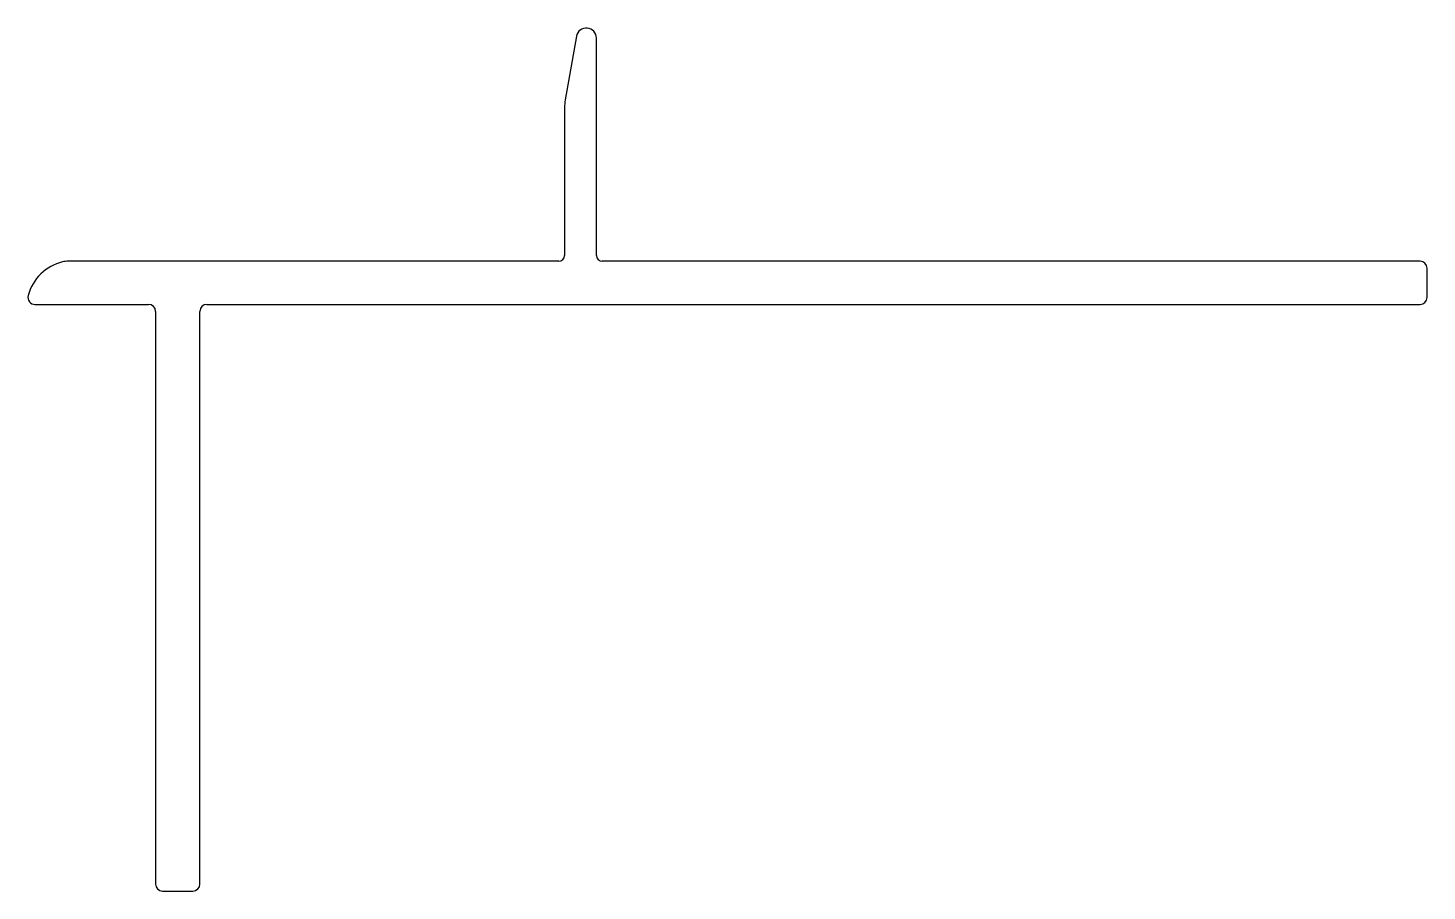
# Model space of a CAD drawing. Extents: x 583.7 to 643.7, y 841.6 to 878.6.
import ezdxf

# ---------------------------------------------------------------- set-up
doc = ezdxf.new("R2010")
doc.units = 0
doc.layers.get('0').update_dxf_attribs({"linetype": 'CONTINUOUS'})

msp = doc.modelspace()

# ---------------------------------------------------------------- linework, layer by layer
at = {"color": 0}
for p, q in [((607.253, 878.289), (606.772, 875.564)), ((608.113, 868.897), (608.113, 878.214)), ((606.742, 875.217), (606.742, 868.897)), ((606.492, 868.647), (585.461, 868.647)), ((643.413, 868.647), (608.363, 868.647)), ((643.713, 867.097), (643.713, 868.347)), ((584.044, 866.797), (588.913, 866.797)), ((591.413, 866.797), (643.413, 866.797)), ((589.213, 866.497), (589.213, 841.947)), ((591.113, 841.947), (591.113, 866.497)), ((589.513, 841.647), (590.813, 841.647))]:
    msp.add_line(p, q, dxfattribs=at)
for centre, radius, start, end in [((607.68, 878.214), 0.433, 0, 170), ((608.742, 875.217), 2, 170, 180), ((585.691, 866.674), 2, 103.29726, 165.58549), ((585.461, 867.647), 1, 90, 103.29726), ((606.492, 868.897), 0.25, 270, 0), ((608.363, 868.897), 0.25, 180, 270), ((643.413, 868.347), 0.3, 0, 90), ((584.044, 867.097), 0.3, 165.58549, 270), ((588.913, 866.497), 0.3, 360, 90), ((591.413, 866.497), 0.3, 90, 180), ((643.413, 867.097), 0.3, 270, 0), ((589.513, 841.947), 0.3, 180, 270), ((590.813, 841.947), 0.3, 270, 0)]:
    msp.add_arc(centre, radius, start, end, dxfattribs=at)

doc.saveas('drawing.dxf')
